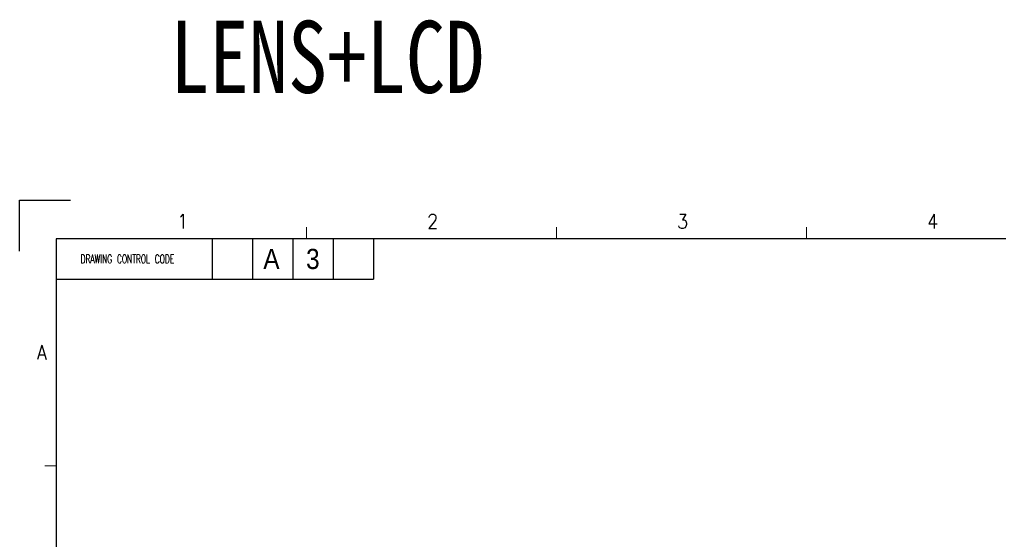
# Model space of a CAD drawing. Extents: x 13661 to 14061, y -1399 to -1089.
# Drawn here: x 13660.7 to 13830.6, y -1179.5 to -1089.3 of the extents above; entities that cross this region are included whole.
import ezdxf

# ---------------------------------------------------------------- set-up
doc = ezdxf.new("R2010")
doc.units = 0
doc.header["$LTSCALE"] = 16.335
doc.header["$MEASUREMENT"] = 0
doc.linetypes.add('HIDDEN2', pattern=[4.7625, 3.175, -1.5875])
doc.layers.add('1', color=7, linetype='CONTINUOUS', true_color=0xffffff)
doc.layers.add('图框', color=7, linetype='CONTINUOUS')
doc.layers.add('標註尺寸線', color=3, linetype='CONTINUOUS', lineweight=13)
doc.styles.add('4', font='GOTHIC.TTF', dxfattribs={"width": 0.9})
doc.styles.add('CONVERTER_1', font='txt.shx', dxfattribs={"width": 0.9})
doc.styles.add('CONVERTER_5', font='txt.shx', dxfattribs={"width": 0.63})
doc.styles.get("Standard").update_dxf_attribs({"font": 'txt', "width": 0.8})

msp = doc.modelspace()

# ---------------------------------------------------------------- linework, layer by layer
at = {"layer": '1', "color": 2, "linetype": 'Continuous', "lineweight": 13}
for p, q in [((13710.44127, -1127.28686), (13710.44127, -1125.28686)), ((13753.7746, -1127.28686), (13753.7746, -1125.28686)), ((13797.10793, -1127.28686), (13797.10793, -1125.28686)), ((13667.10793, -1166.6202), (13665.10793, -1166.6202))]:
    msp.add_line(p, q, dxfattribs=at)
at = {"layer": '图框'}
for p, q in [((13660.74302, -1120.59496), (13669.5901, -1120.59496)), ((13660.74302, -1129.44203), (13660.74302, -1120.59496)), ((14057.10793, -1127.28686), (13667.10793, -1127.28686)), ((13667.10793, -1127.28686), (13667.10793, -1391.28686)), ((13694.10793, -1127.28686), (13694.10793, -1134.28686)), ((13694.10793, -1127.28686), (13694.10793, -1134.28686)), ((13701.10793, -1127.28686), (13701.10793, -1134.28686)), ((13701.10793, -1127.28686), (13701.10793, -1134.28686)), ((13708.10793, -1127.28686), (13708.10793, -1134.28686)), ((13708.10793, -1127.28686), (13708.10793, -1134.28686)), ((13715.10793, -1127.28686), (13715.10793, -1134.28686)), ((13715.10793, -1127.28686), (13715.10793, -1134.28686)), ((13722.10793, -1127.28686), (13722.10793, -1134.28686)), ((13667.10793, -1134.28686), (13722.10793, -1134.28686))]:
    msp.add_line(p, q, dxfattribs=at)

# ---------------------------------------------------------------- texts
at = {"layer": '1', "color": 3, "linetype": 'HIDDEN2', "width": 0.9}
for s, height, style, p in [('1', 2.5, 'CONVERTER_1', (13688.0246, -1125.53686)), ('2', 2.5, 'CONVERTER_1', (13731.35793, -1125.53686)), ('3', 2.5, 'CONVERTER_1', (13774.69127, -1125.53686)), ('4', 2.5, 'CONVERTER_1', (13818.0246, -1125.53686)), ('A', 3.5, '4', (13702.98582, -1132.53686)), ('3', 3.5, '4', (13710.40018, -1132.53686)), ('A', 2.5, 'CONVERTER_1', (13663.73293, -1148.20353))]:
    msp.add_text(s, height=height, dxfattribs=dict(at, style=style)).set_placement(p)
at = {"layer": '1', "color": 2, "linetype": 'HIDDEN2', "style": 'CONVERTER_5', "width": 0.63}
msp.add_text('DRAWING CONTROL CODE', height=1.5, dxfattribs=at).set_placement((13671.31543, -1131.53686))
at = {"layer": '標註尺寸線', "ltscale": 0.05, "insert": (13686.85733, -1089.52741), "char_height": 12.5, "width": 114.1669274, "attachment_point": 1}
msp.add_mtext('{\\fSimSun|b0|i0|c134|p2;LENS+LCD}', dxfattribs=at)

doc.saveas('drawing.dxf')
